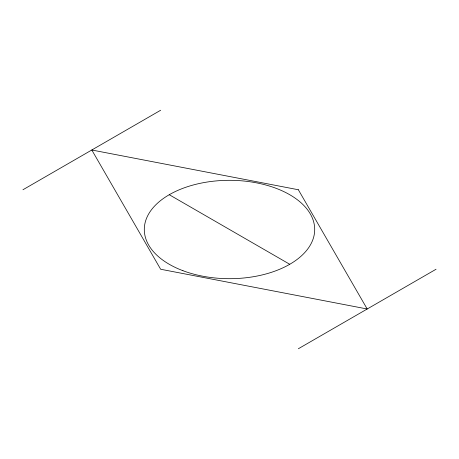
<?xml version="1.0" encoding="UTF-8"?>
<svg xmlns="http://www.w3.org/2000/svg" width="459" height="459" viewBox="0 0 459 459"><rect width="100%" height="100%" fill="white"/><g stroke="black" fill="none" stroke-linecap="round" stroke-linejoin="round"><path stroke-width="0.69" d="M22.95 189.751L160.65 110.252M298.35 348.748L436.05 269.249M169.256 194.719L289.744 264.281M298.35 189.751L91.8 150.001L160.65 269.249L367.2 308.999L298.35 189.751M182.923 270.69A85.196 49.188 0 0 0 314.57 232.197A85.196 49.188 0 0 0 191.007 185.62A85.196 49.188 0 0 0 182.923 270.69"/></g></svg>
